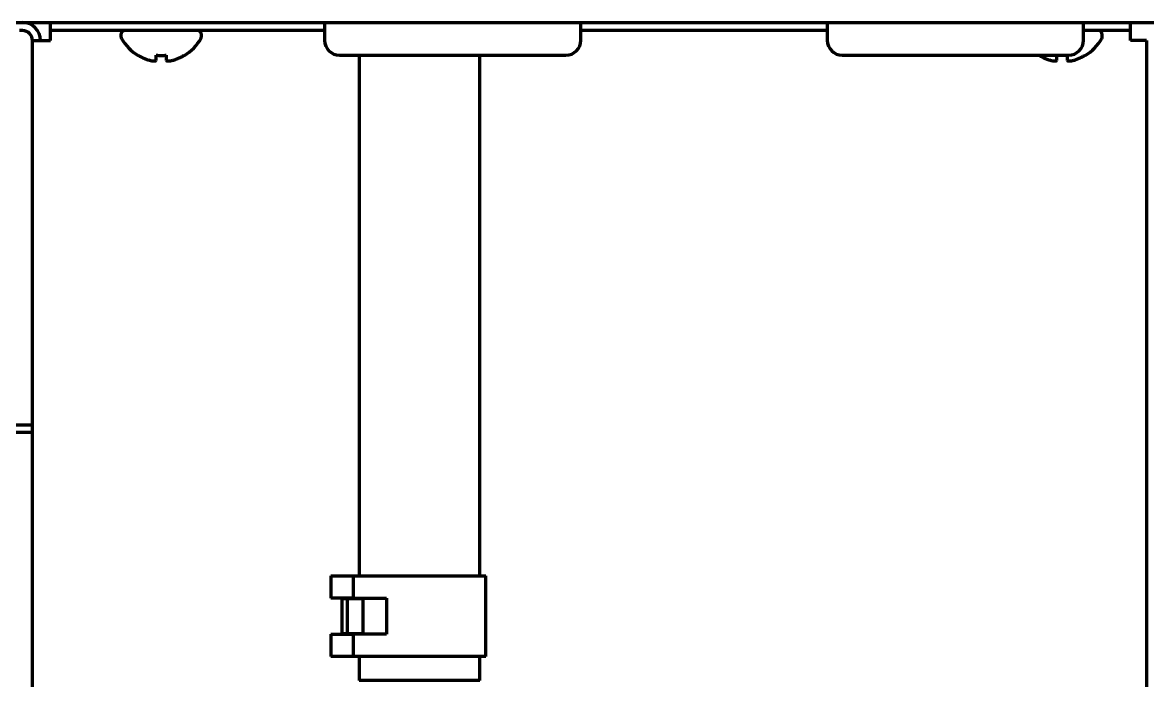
# Model space of a CAD drawing. Header units: inches. Extents: x -2983 to 7024, y 422 to 5529.
# Drawn here: x 6818.8 to 6930.7, y 2206.5 to 2271.9 of the extents above; entities that cross this region are included whole.
import ezdxf

# ---------------------------------------------------------------- set-up
doc = ezdxf.new("R2010")
doc.units = ezdxf.units.IN

msp = doc.modelspace()

# ---------------------------------------------------------------- linework, layer by layer
at = {"linetype": 'Continuous', "lineweight": 70}
for p, q in [((6102.62, 2271.89), (6980.62, 2271.89)), ((6821.62, 2271.09), (6821.62, 2271.89)), ((6848.87, 2271.89), (6848.87, 2270.14)), ((6874.37, 2270.14), (6874.37, 2271.89)), ((6898.87, 2271.89), (6898.87, 2270.14)), ((6924.37, 2270.14), (6924.37, 2271.89)), ((6929.02, 2271.09), (6929.02, 2271.89)), ((6818.82, 2271.09), (6818.52, 2271.09)), ((6821.62, 2270.09), (6821.62, 2271.09)), ((6823.92, 2271.09), (6821.62, 2271.09)), ((6848.88, 2271.09), (6823.92, 2271.09)), ((6828.62, 2270.69), (6828.62, 2270.49)), ((6836.62, 2270.49), (6836.62, 2270.69)), ((6898.87, 2271.09), (6874.37, 2271.09)), ((6926.72, 2271.09), (6924.37, 2271.09)), ((6926.22, 2270.49), (6926.22, 2270.69)), ((6929.02, 2271.09), (6926.72, 2271.09)), ((6929.02, 2270.09), (6929.02, 2271.09)), ((6819.82, 2270.09), (6821.62, 2270.09)), ((6819.82, 2199.3), (6819.82, 2270.09)), ((6930.62, 2270.09), (6929.02, 2270.09)), ((6930.62, 2270.09), (6930.62, 2188.59)), ((6830.32, 2268.61), (6830.32, 2268.65)), ((6834.92, 2268.65), (6834.92, 2268.61)), ((6850.37, 2268.64), (6872.87, 2268.64)), ((6852.32, 2268.64), (6852.32, 2216.89)), ((6864.32, 2216.89), (6864.32, 2268.64)), ((6900.37, 2268.64), (6922.87, 2268.64)), ((6919.92, 2268.61), (6919.92, 2268.65)), ((6924.52, 2268.65), (6924.52, 2268.61)), ((6818, 2231.89), (6819.82, 2231.89)), ((6930.61, 2231.89), (6930.72, 2231.89)), ((6817.76, 2231.19), (6819.82, 2231.19)), ((6930.72, 2221.89), (6930.62, 2221.89)), ((6930.72, 2218.89), (6930.62, 2218.89)), ((6849.5, 2216.89), (6851.48, 2216.89)), ((6849.5, 2216.89), (6849.5, 2214.69)), ((6851.48, 2216.89), (6851.72, 2216.89)), ((6851.72, 2216.89), (6864.92, 2216.89)), ((6851.72, 2216.89), (6851.72, 2214.69)), ((6864.92, 2208.89), (6864.92, 2216.89)), ((6851.48, 2214.69), (6849.5, 2214.69)), ((6850.59, 2214.64), (6850.59, 2211.14)), ((6850.59, 2214.64), (6851.11, 2214.64)), ((6851.11, 2214.64), (6852.51, 2214.64)), ((6851.11, 2214.64), (6851.11, 2211.14)), ((6851.72, 2214.69), (6851.48, 2214.69)), ((6851.72, 2214.69), (6855.02, 2214.69)), ((6852.32, 2214.69), (6852.32, 2214.64)), ((6852.51, 2214.64), (6852.71, 2214.64)), ((6852.71, 2211.14), (6852.71, 2214.64)), ((6855.02, 2214.69), (6855.02, 2211.09)), ((6849.5, 2211.09), (6851.48, 2211.09)), ((6849.5, 2211.09), (6849.5, 2208.89)), ((6851.11, 2211.14), (6850.59, 2211.14)), ((6852.51, 2211.14), (6851.11, 2211.14)), ((6851.48, 2211.09), (6851.72, 2211.09)), ((6855.02, 2211.09), (6851.72, 2211.09)), ((6851.72, 2211.09), (6851.72, 2208.89)), ((6852.32, 2211.14), (6852.32, 2211.09)), ((6852.71, 2211.14), (6852.51, 2211.14)), ((6851.48, 2208.89), (6849.5, 2208.89)), ((6851.72, 2208.89), (6851.48, 2208.89)), ((6864.92, 2208.89), (6851.72, 2208.89)), ((6852.32, 2208.89), (6852.32, 2206.49)), ((6864.32, 2206.49), (6864.32, 2208.89)), ((6864.32, 2206.49), (6852.32, 2206.49))]:
    msp.add_line(p, q, dxfattribs=at)
for centre, radius, start, end in [((6818.82, 2270.09), 1.8, 0, 90), ((6818.82, 2270.09), 1, 0, 90), ((6829.02, 2270.69), 0.4, 90, 180), ((6829.02, 2270.49), 0.4, 180, 210.3012), ((6836.22, 2270.69), 0.4, 0, 90), ((6836.22, 2270.49), 0.4, 329.6988, 0), ((6925.82, 2270.69), 0.4, 0, 90), ((6925.82, 2270.49), 0.4, 329.6988, 0), ((6832.82, 2272.71), 4.8, 210.3012, 238.6273), ((6832.43, 2272.71), 4.8, 301.3727, 329.6988), ((6850.37, 2270.14), 1.5, 180, 270), ((6872.87, 2270.14), 1.5, 270, 0), ((6900.37, 2270.14), 1.5, 180, 270), ((6922.87, 2270.14), 1.5, 270, 0), ((6922.03, 2272.71), 4.8, 301.3727, 329.6988)]:
    msp.add_arc(centre, radius, start, end, dxfattribs=at)
for points in [[(6830.32, 2268.65), (6830.53, 2268.52), (6830.74, 2268.41), (6831.06, 2268.28), (6831.17, 2268.23), (6831.4, 2268.16), (6831.51, 2268.13), (6831.62, 2268.1)], [(6833.12, 2268.65), (6833.12, 2268.52), (6833.12, 2268.41), (6833.12, 2268.28), (6833.12, 2268.23), (6833.12, 2268.16), (6833.12, 2268.13), (6833.12, 2268.1)], [(6919.92, 2268.65), (6920.13, 2268.52), (6920.34, 2268.41), (6920.66, 2268.28), (6920.77, 2268.23), (6921, 2268.16), (6921.11, 2268.13), (6921.22, 2268.1)], [(6922.72, 2268.65), (6922.72, 2268.52), (6922.72, 2268.41), (6922.72, 2268.28), (6922.72, 2268.23), (6922.72, 2268.16), (6922.72, 2268.13), (6922.72, 2268.1)]]:
    msp.add_open_spline(points, degree=3, knots=[0, 0, 0, 0, 0.5, 0.5, 0.75, 0.75, 1, 1, 1, 1], dxfattribs=at)
for points in [[(6832.12, 2268.1), (6832.12, 2268.11), (6832.12, 2268.14), (6832.12, 2268.19), (6832.12, 2268.25), (6832.12, 2268.31), (6832.12, 2268.37), (6832.12, 2268.45), (6832.12, 2268.54), (6832.12, 2268.61), (6832.12, 2268.65)], [(6832.12, 2268.65), (6832.29, 2268.62), (6832.62, 2268.6), (6832.96, 2268.62), (6833.12, 2268.65)], [(6833.62, 2268.1), (6833.68, 2268.11), (6833.79, 2268.14), (6833.95, 2268.19), (6834.11, 2268.25), (6834.26, 2268.31), (6834.41, 2268.37), (6834.57, 2268.45), (6834.74, 2268.54), (6834.86, 2268.61), (6834.92, 2268.65)], [(6921.72, 2268.1), (6921.72, 2268.11), (6921.72, 2268.14), (6921.72, 2268.19), (6921.72, 2268.25), (6921.72, 2268.31), (6921.72, 2268.37), (6921.72, 2268.45), (6921.72, 2268.54), (6921.72, 2268.61), (6921.72, 2268.65)], [(6923.22, 2268.1), (6923.28, 2268.11), (6923.39, 2268.14), (6923.55, 2268.19), (6923.71, 2268.25), (6923.86, 2268.31), (6924.01, 2268.37), (6924.17, 2268.45), (6924.34, 2268.54), (6924.46, 2268.61), (6924.52, 2268.65)], [(6831.62, 2268.1), (6831.65, 2268.09), (6831.7, 2268.09), (6831.77, 2268.08), (6831.84, 2268.08), (6831.91, 2268.08), (6831.98, 2268.08), (6832.05, 2268.09), (6832.1, 2268.09), (6832.12, 2268.1)], [(6833.12, 2268.1), (6833.15, 2268.09), (6833.2, 2268.09), (6833.28, 2268.08), (6833.35, 2268.08), (6833.42, 2268.08), (6833.49, 2268.08), (6833.56, 2268.09), (6833.6, 2268.09), (6833.62, 2268.1)], [(6921.22, 2268.1), (6921.25, 2268.09), (6921.3, 2268.09), (6921.37, 2268.08), (6921.44, 2268.08), (6921.51, 2268.08), (6921.58, 2268.08), (6921.65, 2268.09), (6921.7, 2268.09), (6921.72, 2268.1)], [(6922.72, 2268.1), (6922.75, 2268.09), (6922.8, 2268.09), (6922.88, 2268.08), (6922.95, 2268.08), (6923.02, 2268.08), (6923.09, 2268.08), (6923.16, 2268.09), (6923.2, 2268.09), (6923.22, 2268.1)]]:
    msp.add_open_spline(points, degree=3, dxfattribs=at)

doc.saveas('drawing.dxf')
